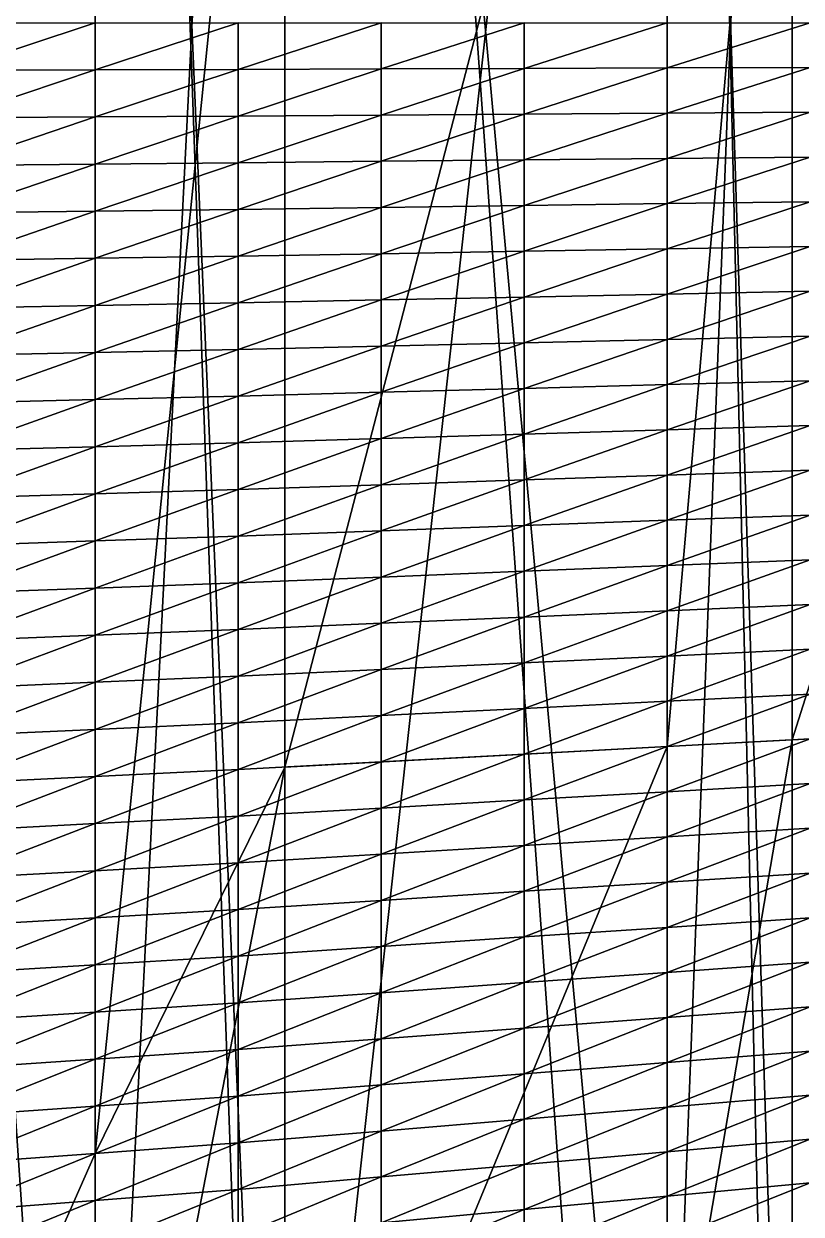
# Model space of a CAD drawing. Header units: metres. Extents: x -3 to 177, y -14 to 14.
# Drawn here: x 158.294 to 161.216, y -4.481 to -0.004 of the extents above; entities that cross this region are included whole.
import ezdxf

# ---------------------------------------------------------------- set-up
doc = ezdxf.new("R2010")
doc.units = ezdxf.units.M
for name, color, linetype, true_color in [('DB_1', 7, 'Continuous', 0x99866a), ('HOLD_1', 7, 'Continuous', 0xe6b85c), ('HULL', 7, 'Continuous', 0x528ba5)]:
    doc.layers.add(name, color=color, linetype=linetype, true_color=true_color)

msp = doc.modelspace()

# ---------------------------------------------------------------- linework, layer by layer
at = {"layer": 'DB_1'}
for points in [[(157.3677, 9.0149, 1.75), (157.3677, -9.0149, 1.75), (158.5625, -8.5123, 1.75)], [(157.3677, 9.0149, 1.75), (158.5625, -8.5123, 1.75), (158.5625, 8.5123, 1.75)], [(158.5625, 8.5123, 1.75), (158.5625, -8.5123, 1.75), (159.2748, -8.2029, 1.75)], [(158.5625, 8.5123, 1.75), (159.2748, -8.2029, 1.75), (159.2748, 8.2029, 1.75)], [(159.2748, 8.2029, 1.75), (159.2748, -8.2029, 1.75), (160.7125, -7.4801, 1.75)], [(159.2748, 8.2029, 1.75), (160.7125, -7.4801, 1.75), (160.7125, 7.4801, 1.75)], [(160.7125, 7.4801, 1.75), (160.7125, -7.4801, 1.75), (161.1818, -7.2574, 1.75)], [(160.7125, 7.4801, 1.75), (161.1818, -7.2574, 1.75), (161.1818, 7.2574, 1.75)], [(161.1818, 7.2574, 1.75), (161.1818, -7.2574, 1.75), (162.8625, -6.5052, 1.75)], [(161.1818, 7.2574, 1.75), (162.8625, -6.5052, 1.75), (162.8625, 6.5052, 1.75)], [(157.3677, -4.34), (157.3677, 4.34), (158.5625, 4.2524)], [(157.3677, -4.34), (158.5625, 4.2524), (158.5625, -4.2524)], [(158.5625, -4.2524), (158.5625, 4.2524), (159.2748, 2.7993)], [(158.5625, -4.2524), (159.2748, 2.7993), (159.2748, -2.7993)], [(159.2748, -2.7993), (159.2748, 2.7993), (160.7125, 2.7221)], [(159.2748, -2.7993), (160.7125, 2.7221), (160.7125, -2.7221)], [(160.7125, -2.7221), (160.7125, 2.7221), (161.1818, 2.6969)], [(160.7125, -2.7221), (161.1818, 2.6969), (161.1818, -2.6969)], [(161.1818, -2.6969), (161.1818, 2.6969), (162.8625, 2.6067)], [(161.1818, -2.6969), (162.8625, 2.6067), (162.8625, -2.6067)], [(161.1818, -5.2316, 0.35), (161.1818, -2.6969), (162.8625, -2.6067)], [(161.1818, -5.2316, 0.35), (162.8625, -2.6067), (162.8625, -4.5917, 0.35)], [(159.2748, -6.2014, 0.35), (159.2748, -2.7993), (160.7125, -2.7221)], [(159.2748, -6.2014, 0.35), (160.7125, -2.7221), (160.7125, -5.4452, 0.35)], [(160.7125, -5.4452, 0.35), (160.7125, -2.7221), (161.1818, -2.6969)], [(160.7125, -5.4452, 0.35), (161.1818, -2.6969), (161.1818, -5.2316, 0.35)], [(158.5625, -6.4891, 0.35), (158.5625, -4.2524), (159.2748, -2.7993)], [(158.5625, -6.4891, 0.35), (159.2748, -2.7993), (159.2748, -6.2014, 0.35)], [(157.3677, -6.9568, 0.35), (157.3677, -4.34), (158.5625, -4.2524)], [(157.3677, -6.9568, 0.35), (158.5625, -4.2524), (158.5625, -6.4891, 0.35)]]:
    msp.add_3dface(points, dxfattribs=at)
at = {"layer": 'HOLD_1'}
for points in [[(157.3677, 9.996, 14.6), (157.3677, -9.996, 14.6), (158.5625, -9.996, 14.6)], [(157.3677, 9.996, 14.6), (158.5625, -9.996, 14.6), (158.5625, 9.996, 14.6)], [(158.5625, 9.996, 14.6), (158.5625, -9.996, 14.6), (159.2748, -9.996, 14.6)], [(158.5625, 9.996, 14.6), (159.2748, -9.996, 14.6), (159.2748, 9.996, 14.6)], [(159.2748, 9.996, 14.6), (159.2748, -9.996, 14.6), (160.7125, -9.9959, 14.6)], [(159.2748, 9.996, 14.6), (160.7125, -9.9959, 14.6), (160.7125, 9.9959, 14.6)], [(160.7125, 9.9959, 14.6), (160.7125, -9.9959, 14.6), (161.1818, -9.9958, 14.6)], [(160.7125, 9.9959, 14.6), (161.1818, -9.9958, 14.6), (161.1818, 9.9958, 14.6)], [(161.1818, 9.9958, 14.6), (161.1818, -9.9958, 14.6), (162.8625, -9.532, 14.6)], [(161.1818, 9.9958, 14.6), (162.8625, -9.532, 14.6), (162.8625, 9.532, 14.6)], [(157.3677, -7.7097, 1.75), (157.3677, 7.7097, 1.75), (158.5625, 7.2071, 1.75)], [(157.3677, -7.7097, 1.75), (158.5625, 7.2071, 1.75), (158.5625, -7.2071, 1.75)], [(158.5625, -7.2071, 1.75), (158.5625, 7.2071, 1.75), (159.2748, 6.8977, 1.75)], [(158.5625, -7.2071, 1.75), (159.2748, 6.8977, 1.75), (159.2748, -6.8977, 1.75)], [(159.2748, -6.8977, 1.75), (159.2748, 6.8977, 1.75), (160.7125, 6.1748, 1.75)], [(159.2748, -6.8977, 1.75), (160.7125, 6.1748, 1.75), (160.7125, -6.1748, 1.75)], [(160.7125, -6.1748, 1.75), (160.7125, 6.1748, 1.75), (161.1818, 5.9522, 1.75)], [(160.7125, -6.1748, 1.75), (161.1818, 5.9522, 1.75), (161.1818, -5.9522, 1.75)], [(161.1818, -5.9522, 1.75), (161.1818, 5.9522, 1.75), (162.8625, 5.2001, 1.75)], [(161.1818, -5.9522, 1.75), (162.8625, 5.2001, 1.75), (162.8625, -5.2001, 1.75)]]:
    msp.add_3dface(points, dxfattribs=at)
at = {"layer": 'HULL'}
for points in [[(158.025, -0.1788), (158.025, 0), (158.5625, 0)], [(158.025, -0.1788), (158.5625, 0), (158.5625, -0.1772)], [(158.5625, -0.1772), (158.5625, 0), (159.1, 0)], [(158.5625, -0.1772), (159.1, 0), (159.1, -0.1755)], [(159.1, -0.1755), (159.1, 0), (159.6375, 0)], [(159.1, -0.1755), (159.6375, 0), (159.6375, -0.1737)], [(159.6375, -0.1737), (159.6375, 0), (160.175, 0)], [(159.6375, -0.1737), (160.175, 0), (160.175, -0.1719)], [(160.175, -0.1719), (160.175, 0), (160.7125, 0)], [(160.175, -0.1719), (160.7125, 0), (160.7125, -0.1701)], [(160.7125, -0.1701), (160.7125, 0), (161.25, 0)], [(160.7125, -0.1701), (161.25, 0), (161.25, -0.1683)], [(158.025, -0.3577), (158.025, -0.1788), (158.5625, -0.1772)], [(158.025, -0.3577), (158.5625, -0.1772), (158.5625, -0.3544)], [(158.5625, -0.3544), (158.5625, -0.1772), (159.1, -0.1755)], [(158.5625, -0.3544), (159.1, -0.1755), (159.1, -0.3511)], [(159.1, -0.3511), (159.1, -0.1755), (159.6375, -0.1737)], [(159.1, -0.3511), (159.6375, -0.1737), (159.6375, -0.3475)], [(159.6375, -0.3475), (159.6375, -0.1737), (160.175, -0.1719)], [(159.6375, -0.3475), (160.175, -0.1719), (160.175, -0.3439)], [(160.175, -0.3439), (160.175, -0.1719), (160.7125, -0.1701)], [(160.175, -0.3439), (160.7125, -0.1701), (160.7125, -0.3403)], [(160.7125, -0.3403), (160.7125, -0.1701), (161.25, -0.1683)], [(160.7125, -0.3403), (161.25, -0.1683), (161.25, -0.3367)], [(158.025, -0.5365), (158.025, -0.3577), (158.5625, -0.3544)], [(158.025, -0.5365), (158.5625, -0.3544), (158.5625, -0.5316)], [(158.5625, -0.5316), (158.5625, -0.3544), (159.1, -0.3511)], [(158.5625, -0.5316), (159.1, -0.3511), (159.1, -0.5266)], [(159.1, -0.5266), (159.1, -0.3511), (159.6375, -0.3475)], [(159.1, -0.5266), (159.6375, -0.3475), (159.6375, -0.5212)], [(159.6375, -0.5212), (159.6375, -0.3475), (160.175, -0.3439)], [(159.6375, -0.5212), (160.175, -0.3439), (160.175, -0.5158)], [(160.175, -0.5158), (160.175, -0.3439), (160.7125, -0.3403)], [(160.175, -0.5158), (160.7125, -0.3403), (160.7125, -0.5104)], [(160.7125, -0.5104), (160.7125, -0.3403), (161.25, -0.3367)], [(160.7125, -0.5104), (161.25, -0.3367), (161.25, -0.505)], [(158.025, -0.7153), (158.025, -0.5365), (158.5625, -0.5316)], [(158.025, -0.7153), (158.5625, -0.5316), (158.5625, -0.7087)], [(158.5625, -0.7087), (158.5625, -0.5316), (159.1, -0.5266)], [(158.5625, -0.7087), (159.1, -0.5266), (159.1, -0.7022)], [(159.1, -0.7022), (159.1, -0.5266), (159.6375, -0.5212)], [(159.1, -0.7022), (159.6375, -0.5212), (159.6375, -0.695)], [(159.6375, -0.695), (159.6375, -0.5212), (160.175, -0.5158)], [(159.6375, -0.695), (160.175, -0.5158), (160.175, -0.6877)], [(160.175, -0.6877), (160.175, -0.5158), (160.7125, -0.5104)], [(160.175, -0.6877), (160.7125, -0.5104), (160.7125, -0.6805)], [(160.7125, -0.6805), (160.7125, -0.5104), (161.25, -0.505)], [(160.7125, -0.6805), (161.25, -0.505), (161.25, -0.6733)], [(158.025, -0.8941), (158.025, -0.7153), (158.5625, -0.7087)], [(158.025, -0.8941), (158.5625, -0.7087), (158.5625, -0.8859)], [(158.5625, -0.8859), (158.5625, -0.7087), (159.1, -0.7022)], [(158.5625, -0.8859), (159.1, -0.7022), (159.1, -0.8777)], [(159.1, -0.8777), (159.1, -0.7022), (159.6375, -0.695)], [(159.1, -0.8777), (159.6375, -0.695), (159.6375, -0.8687)], [(159.6375, -0.8687), (159.6375, -0.695), (160.175, -0.6877)], [(159.6375, -0.8687), (160.175, -0.6877), (160.175, -0.8597)], [(160.175, -0.8597), (160.175, -0.6877), (160.7125, -0.6805)], [(160.175, -0.8597), (160.7125, -0.6805), (160.7125, -0.8507)], [(160.7125, -0.8507), (160.7125, -0.6805), (161.25, -0.6733)], [(160.7125, -0.8507), (161.25, -0.6733), (161.25, -0.8416)], [(160.7125, -1.0208), (160.7125, -0.8507), (161.25, -0.8416)], [(160.7125, -1.0208), (161.25, -0.8416), (161.25, -1.01)], [(158.025, -1.073), (158.025, -0.8941), (158.5625, -0.8859)], [(158.025, -1.073), (158.5625, -0.8859), (158.5625, -1.0631)], [(158.5625, -1.0631), (158.5625, -0.8859), (159.1, -0.8777)], [(158.5625, -1.0631), (159.1, -0.8777), (159.1, -1.0533)], [(159.1, -1.0533), (159.1, -0.8777), (159.6375, -0.8687)], [(159.1, -1.0533), (159.6375, -0.8687), (159.6375, -1.0424)], [(159.6375, -1.0424), (159.6375, -0.8687), (160.175, -0.8597)], [(159.6375, -1.0424), (160.175, -0.8597), (160.175, -1.0316)], [(160.175, -1.0316), (160.175, -0.8597), (160.7125, -0.8507)], [(160.175, -1.0316), (160.7125, -0.8507), (160.7125, -1.0208)], [(160.175, -1.2035), (160.175, -1.0316), (160.7125, -1.0208)], [(160.175, -1.2035), (160.7125, -1.0208), (160.7125, -1.1909)], [(160.7125, -1.1909), (160.7125, -1.0208), (161.25, -1.01)], [(160.7125, -1.1909), (161.25, -1.01), (161.25, -1.1783)], [(158.025, -1.2518), (158.025, -1.073), (158.5625, -1.0631)], [(158.025, -1.2518), (158.5625, -1.0631), (158.5625, -1.2403)], [(158.5625, -1.2403), (158.5625, -1.0631), (159.1, -1.0533)], [(158.5625, -1.2403), (159.1, -1.0533), (159.1, -1.2288)], [(159.1, -1.2288), (159.1, -1.0533), (159.6375, -1.0424)], [(159.1, -1.2288), (159.6375, -1.0424), (159.6375, -1.2162)], [(159.6375, -1.2162), (159.6375, -1.0424), (160.175, -1.0316)], [(159.6375, -1.2162), (160.175, -1.0316), (160.175, -1.2035)], [(159.6375, -1.3899), (159.6375, -1.2162), (160.175, -1.2035)], [(159.6375, -1.3899), (160.175, -1.2035), (160.175, -1.3755)], [(160.175, -1.3755), (160.175, -1.2035), (160.7125, -1.1909)], [(160.175, -1.3755), (160.7125, -1.1909), (160.7125, -1.3611)], [(160.7125, -1.3611), (160.7125, -1.1909), (161.25, -1.1783)], [(160.7125, -1.3611), (161.25, -1.1783), (161.25, -1.3466)], [(158.025, -1.4306), (158.025, -1.2518), (158.5625, -1.2403)], [(158.025, -1.4306), (158.5625, -1.2403), (158.5625, -1.4175)], [(158.5625, -1.4175), (158.5625, -1.2403), (159.1, -1.2288)], [(158.5625, -1.4175), (159.1, -1.2288), (159.1, -1.4043)], [(159.1, -1.4043), (159.1, -1.2288), (159.6375, -1.2162)], [(159.1, -1.4043), (159.6375, -1.2162), (159.6375, -1.3899)], [(159.6375, -1.5637), (159.6375, -1.3899), (160.175, -1.3755)], [(159.6375, -1.5637), (160.175, -1.3755), (160.175, -1.5474)], [(160.175, -1.5474), (160.175, -1.3755), (160.7125, -1.3611)], [(160.175, -1.5474), (160.7125, -1.3611), (160.7125, -1.5312)], [(160.7125, -1.5312), (160.7125, -1.3611), (161.25, -1.3466)], [(160.7125, -1.5312), (161.25, -1.3466), (161.25, -1.515)], [(158.025, -1.6094), (158.025, -1.4306), (158.5625, -1.4175)], [(158.025, -1.6094), (158.5625, -1.4175), (158.5625, -1.5947)], [(158.5625, -1.5947), (158.5625, -1.4175), (159.1, -1.4043)], [(158.5625, -1.5947), (159.1, -1.4043), (159.1, -1.5799)], [(159.1, -1.5799), (159.1, -1.4043), (159.6375, -1.3899)], [(159.1, -1.5799), (159.6375, -1.3899), (159.6375, -1.5637)], [(160.7125, -1.7013), (160.7125, -1.5312), (161.25, -1.515)], [(160.7125, -1.7013), (161.25, -1.515), (161.25, -1.6833)], [(159.1, -1.7554), (159.1, -1.5799), (159.6375, -1.5637)], [(159.1, -1.7554), (159.6375, -1.5637), (159.6375, -1.7374)], [(159.6375, -1.7374), (159.6375, -1.5637), (160.175, -1.5474)], [(159.6375, -1.7374), (160.175, -1.5474), (160.175, -1.7194)], [(160.175, -1.7194), (160.175, -1.5474), (160.7125, -1.5312)], [(160.175, -1.7194), (160.7125, -1.5312), (160.7125, -1.7013)], [(158.025, -1.7883), (158.025, -1.6094), (158.5625, -1.5947)], [(158.025, -1.7883), (158.5625, -1.5947), (158.5625, -1.7718)], [(158.5625, -1.7718), (158.5625, -1.5947), (159.1, -1.5799)], [(158.5625, -1.7718), (159.1, -1.5799), (159.1, -1.7554)], [(160.7125, -1.8715), (160.7125, -1.7013), (161.25, -1.6833)], [(160.7125, -1.8715), (161.25, -1.6833), (161.25, -1.8516)], [(159.1, -1.931), (159.1, -1.7554), (159.6375, -1.7374)], [(159.1, -1.931), (159.6375, -1.7374), (159.6375, -1.9111)], [(159.6375, -1.9111), (159.6375, -1.7374), (160.175, -1.7194)], [(159.6375, -1.9111), (160.175, -1.7194), (160.175, -1.8913)], [(160.175, -1.8913), (160.175, -1.7194), (160.7125, -1.7013)], [(160.175, -1.8913), (160.7125, -1.7013), (160.7125, -1.8715)], [(158.025, -1.9671), (158.025, -1.7883), (158.5625, -1.7718)], [(158.025, -1.9671), (158.5625, -1.7718), (158.5625, -1.949)], [(158.5625, -1.949), (158.5625, -1.7718), (159.1, -1.7554)], [(158.5625, -1.949), (159.1, -1.7554), (159.1, -1.931)], [(160.175, -2.0632), (160.175, -1.8913), (160.7125, -1.8715)], [(160.175, -2.0632), (160.7125, -1.8715), (160.7125, -2.0416)], [(160.7125, -2.0416), (160.7125, -1.8715), (161.25, -1.8516)], [(160.7125, -2.0416), (161.25, -1.8516), (161.25, -2.0199)], [(159.1, -2.1065), (159.1, -1.931), (159.6375, -1.9111)], [(159.1, -2.1065), (159.6375, -1.9111), (159.6375, -2.0849)], [(159.6375, -2.0849), (159.6375, -1.9111), (160.175, -1.8913)], [(159.6375, -2.0849), (160.175, -1.8913), (160.175, -2.0632)], [(158.025, -2.1459), (158.025, -1.9671), (158.5625, -1.949)], [(158.025, -2.1459), (158.5625, -1.949), (158.5625, -2.1262)], [(158.5625, -2.1262), (158.5625, -1.949), (159.1, -1.931)], [(158.5625, -2.1262), (159.1, -1.931), (159.1, -2.1065)], [(160.175, -2.2352), (160.175, -2.0632), (160.7125, -2.0416)], [(160.175, -2.2352), (160.7125, -2.0416), (160.7125, -2.2117)], [(160.7125, -2.2117), (160.7125, -2.0416), (161.25, -2.0199)], [(160.7125, -2.2117), (161.25, -2.0199), (161.25, -2.1883)], [(159.1, -2.2821), (159.1, -2.1065), (159.6375, -2.0849)], [(159.1, -2.2821), (159.6375, -2.0849), (159.6375, -2.2586)], [(159.6375, -2.2586), (159.6375, -2.0849), (160.175, -2.0632)], [(159.6375, -2.2586), (160.175, -2.0632), (160.175, -2.2352)], [(158.025, -2.3247), (158.025, -2.1459), (158.5625, -2.1262)], [(158.025, -2.3247), (158.5625, -2.1262), (158.5625, -2.3034)], [(158.5625, -2.3034), (158.5625, -2.1262), (159.1, -2.1065)], [(158.5625, -2.3034), (159.1, -2.1065), (159.1, -2.2821)], [(160.7125, -2.3818), (160.7125, -2.2117), (161.25, -2.1883)], [(160.7125, -2.3818), (161.25, -2.1883), (161.25, -2.3566)], [(159.6375, -2.4323), (159.6375, -2.2586), (160.175, -2.2352)], [(159.6375, -2.4323), (160.175, -2.2352), (160.175, -2.4071)], [(160.175, -2.4071), (160.175, -2.2352), (160.7125, -2.2117)], [(160.175, -2.4071), (160.7125, -2.2117), (160.7125, -2.3818)], [(158.5625, -2.4806), (158.5625, -2.3034), (159.1, -2.2821)], [(158.5625, -2.4806), (159.1, -2.2821), (159.1, -2.4576)], [(159.1, -2.4576), (159.1, -2.2821), (159.6375, -2.2586)], [(159.1, -2.4576), (159.6375, -2.2586), (159.6375, -2.4323)], [(158.025, -2.5036), (158.025, -2.3247), (158.5625, -2.3034)], [(158.025, -2.5036), (158.5625, -2.3034), (158.5625, -2.4806)], [(160.7125, -2.552), (160.7125, -2.3818), (161.25, -2.3566)], [(160.7125, -2.552), (161.25, -2.3566), (161.25, -2.5249)], [(159.6375, -2.6061), (159.6375, -2.4323), (160.175, -2.4071)], [(159.6375, -2.6061), (160.175, -2.4071), (160.175, -2.579)], [(160.175, -2.579), (160.175, -2.4071), (160.7125, -2.3818)], [(160.175, -2.579), (160.7125, -2.3818), (160.7125, -2.552)], [(158.5625, -2.6578), (158.5625, -2.4806), (159.1, -2.4576)], [(158.5625, -2.6578), (159.1, -2.4576), (159.1, -2.6331)], [(159.1, -2.6331), (159.1, -2.4576), (159.6375, -2.4323)], [(159.1, -2.6331), (159.6375, -2.4323), (159.6375, -2.6061)], [(158.025, -2.6824), (158.025, -2.5036), (158.5625, -2.4806)], [(158.025, -2.6824), (158.5625, -2.4806), (158.5625, -2.6578)], [(160.7125, -2.7221), (160.7125, -2.552), (161.25, -2.5249)], [(160.7125, -2.7221), (161.25, -2.5249), (161.25, -2.6933)], [(159.6375, -2.7798), (159.6375, -2.6061), (160.175, -2.579)], [(159.6375, -2.7798), (160.175, -2.579), (160.175, -2.751)], [(160.175, -2.751), (160.175, -2.579), (160.7125, -2.552)], [(160.175, -2.751), (160.7125, -2.552), (160.7125, -2.7221)], [(158.5625, -2.8349), (158.5625, -2.6578), (159.1, -2.6331)], [(158.5625, -2.8349), (159.1, -2.6331), (159.1, -2.8087)], [(159.1, -2.8087), (159.1, -2.6331), (159.6375, -2.6061)], [(159.1, -2.8087), (159.6375, -2.6061), (159.6375, -2.7798)], [(158.025, -2.8612), (158.025, -2.6824), (158.5625, -2.6578)], [(158.025, -2.8612), (158.5625, -2.6578), (158.5625, -2.8349)], [(160.175, -2.9229, 0.0004), (160.175, -2.751), (160.7125, -2.7221)], [(160.175, -2.9229, 0.0004), (160.7125, -2.7221), (160.7125, -2.8922, 0.0006)], [(160.7125, -2.8922, 0.0006), (160.7125, -2.7221), (161.25, -2.6933)], [(160.7125, -2.8922, 0.0006), (161.25, -2.6933), (161.25, -2.8616, 0.0008)], [(159.6375, -2.9536, 0.0002), (159.6375, -2.7798), (160.175, -2.751)], [(159.6375, -2.9536, 0.0002), (160.175, -2.751), (160.175, -2.9229, 0.0004)], [(158.5625, -3.0121), (158.5625, -2.8349), (159.1, -2.8087)], [(158.5625, -3.0121), (159.1, -2.8087), (159.1, -2.9842)], [(159.1, -2.9842), (159.1, -2.8087), (159.6375, -2.7798)], [(159.1, -2.9842), (159.6375, -2.7798), (159.6375, -2.9536, 0.0002)], [(158.025, -3.04), (158.025, -2.8612), (158.5625, -2.8349)], [(158.025, -3.04), (158.5625, -2.8349), (158.5625, -3.0121)], [(160.7125, -3.0623, 0.0025), (160.7125, -2.8922, 0.0006), (161.25, -2.8616, 0.0008)], [(160.7125, -3.0623, 0.0025), (161.25, -2.8616, 0.0008), (161.25, -3.0299, 0.0033)], [(160.175, -3.0948, 0.0017), (160.175, -2.9229, 0.0004), (160.7125, -2.8922, 0.0006)], [(160.175, -3.0948, 0.0017), (160.7125, -2.8922, 0.0006), (160.7125, -3.0623, 0.0025)], [(159.1, -3.1598), (159.1, -2.9842), (159.6375, -2.9536, 0.0002)], [(159.1, -3.1598), (159.6375, -2.9536, 0.0002), (159.6375, -3.1273, 0.0008)], [(159.6375, -3.1273, 0.0008), (159.6375, -2.9536, 0.0002), (160.175, -2.9229, 0.0004)], [(159.6375, -3.1273, 0.0008), (160.175, -2.9229, 0.0004), (160.175, -3.0948, 0.0017)], [(158.5625, -3.1893), (158.5625, -3.0121), (159.1, -2.9842)], [(158.5625, -3.1893), (159.1, -2.9842), (159.1, -3.1598)], [(158.025, -3.2189), (158.025, -3.04), (158.5625, -3.0121)], [(158.025, -3.2189), (158.5625, -3.0121), (158.5625, -3.1893)], [(160.7125, -3.2324, 0.0061), (160.7125, -3.0623, 0.0025), (161.25, -3.0299, 0.0033)], [(160.7125, -3.2324, 0.0061), (161.25, -3.0299, 0.0033), (161.25, -3.198, 0.0081)], [(160.175, -3.2667, 0.004), (160.175, -3.0948, 0.0017), (160.7125, -3.0623, 0.0025)], [(160.175, -3.2667, 0.004), (160.7125, -3.0623, 0.0025), (160.7125, -3.2324, 0.0061)], [(159.1, -3.3353), (159.1, -3.1598), (159.6375, -3.1273, 0.0008)], [(159.1, -3.3353), (159.6375, -3.1273, 0.0008), (159.6375, -3.301, 0.002)], [(159.6375, -3.301, 0.002), (159.6375, -3.1273, 0.0008), (160.175, -3.0948, 0.0017)], [(159.6375, -3.301, 0.002), (160.175, -3.0948, 0.0017), (160.175, -3.2667, 0.004)], [(158.5625, -3.3665), (158.5625, -3.1893), (159.1, -3.1598)], [(158.5625, -3.3665), (159.1, -3.1598), (159.1, -3.3353)], [(158.025, -3.3977), (158.025, -3.2189), (158.5625, -3.1893)], [(158.025, -3.3977), (158.5625, -3.1893), (158.5625, -3.3665)], [(160.7125, -3.4023, 0.0113), (160.7125, -3.2324, 0.0061), (161.25, -3.198, 0.0081)], [(160.7125, -3.4023, 0.0113), (161.25, -3.198, 0.0081), (161.25, -3.3661, 0.0151)], [(159.6375, -3.4747, 0.0038), (159.6375, -3.301, 0.002), (160.175, -3.2667, 0.004)], [(159.6375, -3.4747, 0.0038), (160.175, -3.2667, 0.004), (160.175, -3.4385, 0.0075)], [(160.175, -3.4385, 0.0075), (160.175, -3.2667, 0.004), (160.7125, -3.2324, 0.0061)], [(160.175, -3.4385, 0.0075), (160.7125, -3.2324, 0.0061), (160.7125, -3.4023, 0.0113)], [(159.1, -3.5109), (159.1, -3.3353), (159.6375, -3.301, 0.002)], [(159.1, -3.5109), (159.6375, -3.301, 0.002), (159.6375, -3.4747, 0.0038)], [(158.5625, -3.5437), (158.5625, -3.3665), (159.1, -3.3353)], [(158.5625, -3.5437), (159.1, -3.3353), (159.1, -3.5109)], [(158.025, -3.5765), (158.025, -3.3977), (158.5625, -3.3665)], [(158.025, -3.5765), (158.5625, -3.3665), (158.5625, -3.5437)], [(160.175, -3.6101, 0.0123), (160.175, -3.4385, 0.0075), (160.7125, -3.4023, 0.0113)], [(160.175, -3.6101, 0.0123), (160.7125, -3.4023, 0.0113), (160.7125, -3.572, 0.0185)], [(160.7125, -3.572, 0.0185), (160.7125, -3.4023, 0.0113), (161.25, -3.3661, 0.0151)], [(160.7125, -3.572, 0.0185), (161.25, -3.3661, 0.0151), (161.25, -3.5338, 0.0247)], [(159.6375, -3.6482, 0.0062), (159.6375, -3.4747, 0.0038), (160.175, -3.4385, 0.0075)], [(159.6375, -3.6482, 0.0062), (160.175, -3.4385, 0.0075), (160.175, -3.6101, 0.0123)], [(159.1, -3.6864), (159.1, -3.5109), (159.6375, -3.4747, 0.0038)], [(159.1, -3.6864), (159.6375, -3.4747, 0.0038), (159.6375, -3.6482, 0.0062)], [(158.5625, -3.7209), (158.5625, -3.5437), (159.1, -3.5109)], [(158.5625, -3.7209), (159.1, -3.5109), (159.1, -3.6864)], [(160.7125, -3.7413, 0.028), (160.7125, -3.572, 0.0185), (161.25, -3.5338, 0.0247)], [(160.7125, -3.7413, 0.028), (161.25, -3.5338, 0.0247), (161.25, -3.7011, 0.0373)], [(158.025, -3.7553), (158.025, -3.5765), (158.5625, -3.5437)], [(158.025, -3.7553), (158.5625, -3.5437), (158.5625, -3.7209)], [(160.175, -3.7815, 0.0187), (160.175, -3.6101, 0.0123), (160.7125, -3.572, 0.0185)], [(160.175, -3.7815, 0.0187), (160.7125, -3.572, 0.0185), (160.7125, -3.7413, 0.028)], [(159.6375, -3.8217, 0.0093), (159.6375, -3.6482, 0.0062), (160.175, -3.6101, 0.0123)], [(159.6375, -3.8217, 0.0093), (160.175, -3.6101, 0.0123), (160.175, -3.7815, 0.0187)], [(159.1, -3.8619), (159.1, -3.6864), (159.6375, -3.6482, 0.0062)], [(159.1, -3.8619), (159.6375, -3.6482, 0.0062), (159.6375, -3.8217, 0.0093)], [(158.5625, -3.898), (158.5625, -3.7209), (159.1, -3.6864)], [(158.5625, -3.898), (159.1, -3.6864), (159.1, -3.8619)], [(160.7125, -3.9103, 0.0399), (160.7125, -3.7413, 0.028), (161.25, -3.7011, 0.0373)], [(160.7125, -3.9103, 0.0399), (161.25, -3.7011, 0.0373), (161.25, -3.8679, 0.0532)], [(158.025, -3.9342), (158.025, -3.7553), (158.5625, -3.7209)], [(158.025, -3.9342), (158.5625, -3.7209), (158.5625, -3.898)], [(160.175, -3.9527, 0.0266), (160.175, -3.7815, 0.0187), (160.7125, -3.7413, 0.028)], [(160.175, -3.9527, 0.0266), (160.7125, -3.7413, 0.028), (160.7125, -3.9103, 0.0399)], [(159.6375, -3.9951, 0.0133), (159.6375, -3.8217, 0.0093), (160.175, -3.7815, 0.0187)], [(159.6375, -3.9951, 0.0133), (160.175, -3.7815, 0.0187), (160.175, -3.9527, 0.0266)], [(159.1, -4.0375), (159.1, -3.8619), (159.6375, -3.8217, 0.0093)], [(159.1, -4.0375), (159.6375, -3.8217, 0.0093), (159.6375, -3.9951, 0.0133)], [(158.5625, -4.0752), (158.5625, -3.898), (159.1, -3.8619)], [(158.5625, -4.0752), (159.1, -3.8619), (159.1, -4.0375)], [(160.7125, -4.0788, 0.0539), (160.7125, -3.9103, 0.0399), (161.25, -3.8679, 0.0532)], [(160.7125, -4.0788, 0.0539), (161.25, -3.8679, 0.0532), (161.25, -4.034, 0.0719)], [(158.025, -4.113), (158.025, -3.9342), (158.5625, -3.898)], [(158.025, -4.113), (158.5625, -3.898), (158.5625, -4.0752)], [(160.175, -4.1235, 0.0359), (160.175, -3.9527, 0.0266), (160.7125, -3.9103, 0.0399)], [(160.175, -4.1235, 0.0359), (160.7125, -3.9103, 0.0399), (160.7125, -4.0788, 0.0539)], [(159.6375, -4.1683, 0.018), (159.6375, -3.9951, 0.0133), (160.175, -3.9527, 0.0266)], [(159.6375, -4.1683, 0.018), (160.175, -3.9527, 0.0266), (160.175, -4.1235, 0.0359)], [(159.1, -4.213), (159.1, -4.0375), (159.6375, -3.9951, 0.0133)], [(159.1, -4.213), (159.6375, -3.9951, 0.0133), (159.6375, -4.1683, 0.018)], [(158.5625, -4.2524), (158.5625, -4.0752), (159.1, -4.0375)], [(158.5625, -4.2524), (159.1, -4.0375), (159.1, -4.213)], [(160.7125, -4.2466, 0.0712), (160.7125, -4.0788, 0.0539), (161.25, -4.034, 0.0719)], [(160.7125, -4.2466, 0.0712), (161.25, -4.034, 0.0719), (161.25, -4.1993, 0.0945)], [(158.025, -4.2918), (158.025, -4.113), (158.5625, -4.0752)], [(158.025, -4.2918), (158.5625, -4.0752), (158.5625, -4.2524)], [(160.175, -4.2939, 0.0479), (160.175, -4.1235, 0.0359), (160.7125, -4.0788, 0.0539)], [(160.175, -4.2939, 0.0479), (160.7125, -4.0788, 0.0539), (160.7125, -4.2466, 0.0712)], [(159.6375, -4.3412, 0.0246), (159.6375, -4.1683, 0.018), (160.175, -4.1235, 0.0359)], [(159.6375, -4.3412, 0.0246), (160.175, -4.1235, 0.0359), (160.175, -4.2939, 0.0479)], [(159.1, -4.3886, 0.0014), (159.1, -4.213), (159.6375, -4.1683, 0.018)], [(159.1, -4.3886, 0.0014), (159.6375, -4.1683, 0.018), (159.6375, -4.3412, 0.0246)], [(160.7125, -4.4136, 0.0915), (160.7125, -4.2466, 0.0712), (161.25, -4.1993, 0.0945)], [(160.7125, -4.4136, 0.0915), (161.25, -4.1993, 0.0945), (161.25, -4.3635, 0.1209)], [(158.025, -4.4706, 0.001), (158.025, -4.2918), (158.5625, -4.2524)], [(158.025, -4.4706, 0.001), (158.5625, -4.2524), (158.5625, -4.4296, 0.0012)], [(158.5625, -4.4296, 0.0012), (158.5625, -4.2524), (159.1, -4.213)], [(158.5625, -4.4296, 0.0012), (159.1, -4.213), (159.1, -4.3886, 0.0014)], [(160.175, -4.4638, 0.0622), (160.175, -4.2939, 0.0479), (160.7125, -4.2466, 0.0712)], [(160.175, -4.4638, 0.0622), (160.7125, -4.2466, 0.0712), (160.7125, -4.4136, 0.0915)], [(159.6375, -4.5139, 0.0328), (159.6375, -4.3412, 0.0246), (160.175, -4.2939, 0.0479)], [(159.6375, -4.5139, 0.0328), (160.175, -4.2939, 0.0479), (160.175, -4.4638, 0.0622)], [(159.1, -4.5641, 0.0034), (159.1, -4.3886, 0.0014), (159.6375, -4.3412, 0.0246)], [(159.1, -4.5641, 0.0034), (159.6375, -4.3412, 0.0246), (159.6375, -4.5139, 0.0328)], [(160.7125, -4.5793, 0.1174), (160.7125, -4.4136, 0.0915), (161.25, -4.3635, 0.1209)], [(160.7125, -4.5793, 0.1174), (161.25, -4.3635, 0.1209), (161.25, -4.5258, 0.1537)], [(158.025, -4.6494, 0.0025), (158.025, -4.4706, 0.001), (158.5625, -4.4296, 0.0012)], [(158.025, -4.6494, 0.0025), (158.5625, -4.4296, 0.0012), (158.5625, -4.6068, 0.0029)], [(158.5625, -4.6068, 0.0029), (158.5625, -4.4296, 0.0012), (159.1, -4.3886, 0.0014)], [(158.5625, -4.6068, 0.0029), (159.1, -4.3886, 0.0014), (159.1, -4.5641, 0.0034)], [(160.175, -4.6327, 0.0811), (160.175, -4.4638, 0.0622), (160.7125, -4.4136, 0.0915)], [(160.175, -4.6327, 0.0811), (160.7125, -4.4136, 0.0915), (160.7125, -4.5793, 0.1174)], [(159.6375, -4.6861, 0.0448), (159.6375, -4.5139, 0.0328), (160.175, -4.4638, 0.0622)], [(159.6375, -4.6861, 0.0448), (160.175, -4.4638, 0.0622), (160.175, -4.6327, 0.0811)]]:
    msp.add_3dface(points, dxfattribs=at)

doc.saveas('drawing.dxf')
